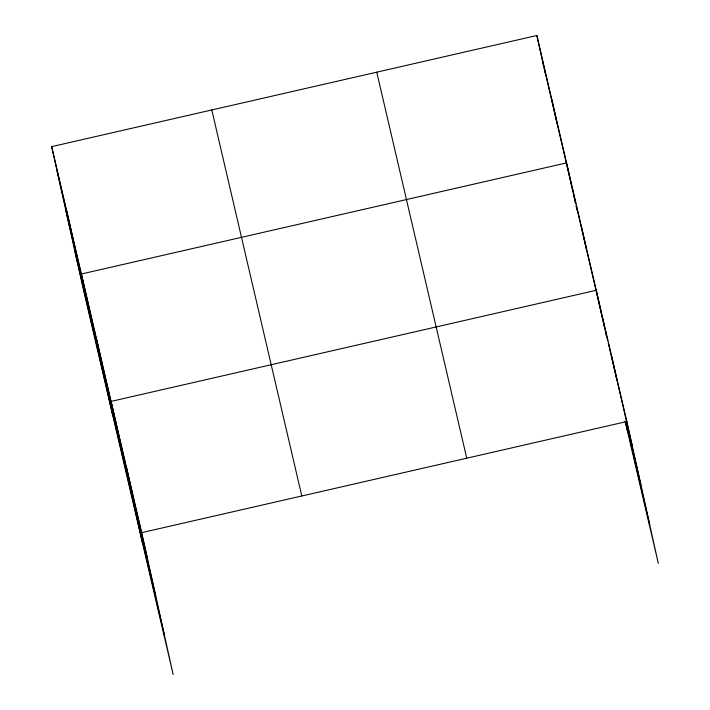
<?xml version="1.0" encoding="UTF-8"?>
<svg xmlns="http://www.w3.org/2000/svg" width="710" height="710" viewBox="0 0 710 710"><rect width="100%" height="100%" fill="white"/><g stroke="black" fill="none" stroke-linecap="round" stroke-linejoin="round"><path stroke-width="1.06" d="M51.697 146.624L141.698 532.651L173.142 674.5L83.141 288.473L51.697 146.624L536.858 35.5L626.859 421.527L658.303 563.376L625.191 421.332M141.698 532.651L626.859 421.527M542.307 60.084L543.816 66.562M544.322 68.719L571.754 186.393L566.553 162.892L81.393 274.007L112.846 415.865M575.783 203.672L572.003 187.476L572.961 191.78M576.289 205.829L586.602 250.089L581.41 226.588M586.859 251.171L601.459 313.784M607.724 340.685L601.707 314.867L604.805 328.836M608.23 342.841L617.008 380.489L611.558 355.905M617.256 381.563L632.308 446.12M626.087 421.341L640.89 484.815M625.643 421.403L649.73 524.681M376.753 72.171L466.754 458.198M211.793 109.952L301.803 495.979M57.146 171.208L147.148 557.235M65.719 209.903L155.73 595.93M74.559 249.778L164.569 635.805M601.468 313.793L596.258 290.283L111.097 401.398L142.541 543.248M605.284 330.993L606.234 335.289M625.324 421.385L627.702 432.133M573.44 193.928L575.579 203.601M576.058 205.749L577.008 210.053M551.705 99.196L557.155 123.78M536.858 35.5L545.165 72.988M126.398 467.02L131.847 491.613M96.249 337.703L101.699 362.286M66.545 210.311L71.994 234.904"/></g></svg>
